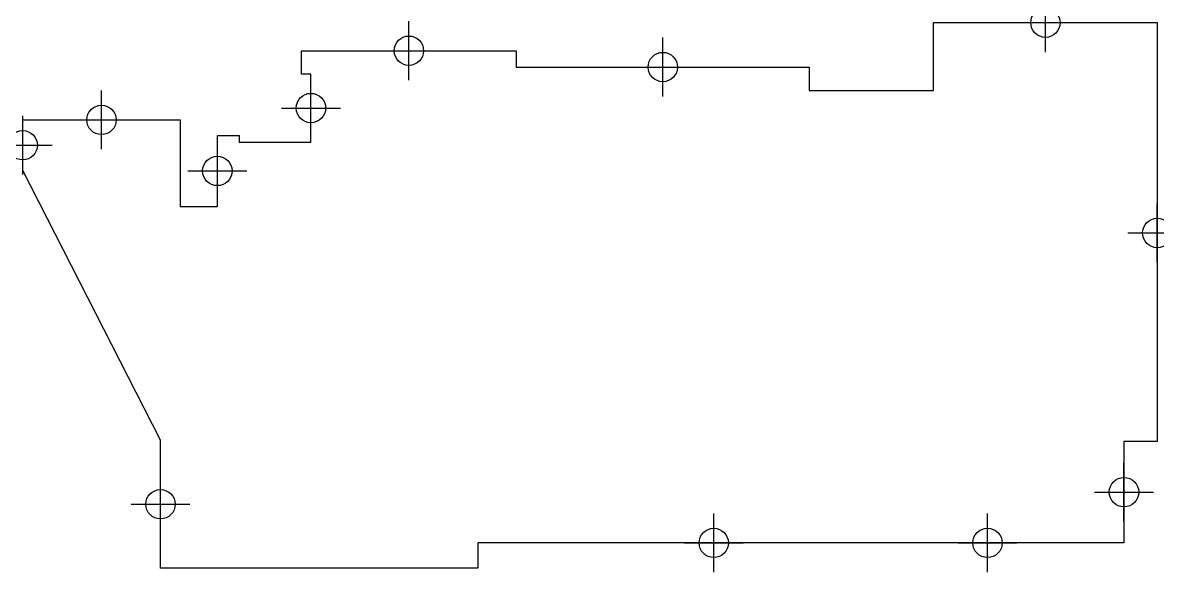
# Model space of a CAD drawing. Header units: inches. Extents: x 6808242 to 6808627, y 1844490 to 1844675.
import ezdxf

# ---------------------------------------------------------------- set-up
doc = ezdxf.new("R2010")
doc.units = ezdxf.units.IN
doc.header["$MEASUREMENT"] = 0
doc.header["$PDMODE"] = 34
doc.header["$PDSIZE"] = 10
doc.layers.get('0').update_dxf_attribs({"color": 141})
doc.layers.add('Doors', color=50, linetype='Continuous')

msp = doc.modelspace()

# ---------------------------------------------------------------- linework, layer by layer
msp.add_lwpolyline([(6808627.26, 1844674.47), (6808627.26, 1844532.66), (6808615.93, 1844532.66), (6808615.93, 1844498.15), (6808396.35, 1844498.15), (6808396.35, 1844489.51), (6808288.48, 1844489.51), (6808288.48, 1844533.09), (6808241.64, 1844624.77), (6808241.64, 1844642.01), (6808295.21, 1844642.01), (6808295.21, 1844612.55), (6808307.8, 1844612.55), (6808307.8, 1844636.75), (6808315.24, 1844636.75), (6808315.24, 1844634.49), (6808339.6, 1844634.49), (6808339.6, 1844657.6), (6808336.39, 1844657.6), (6808336.39, 1844665.54), (6808409.41, 1844665.54), (6808409.41, 1844659.98), (6808508.98, 1844659.98), (6808508.98, 1844652.06), (6808551.21, 1844652.06), (6808551.21, 1844675.08), (6808627.26, 1844675.08)], close=True)
at = {"layer": 'Doors'}
for p in [(6808589.24, 1844675.08), (6808372.9, 1844665.54), (6808459.19, 1844659.98), (6808339.6, 1844646.04), (6808268.42, 1844642.01), (6808241.64, 1844633.39), (6808307.8, 1844624.65), (6808627.26, 1844603.56), (6808615.93, 1844515.41), (6808288.48, 1844511.3), (6808476.51, 1844498.15), (6808569.56, 1844498.15)]:
    msp.add_point(p, dxfattribs=at)

doc.saveas('drawing.dxf')
